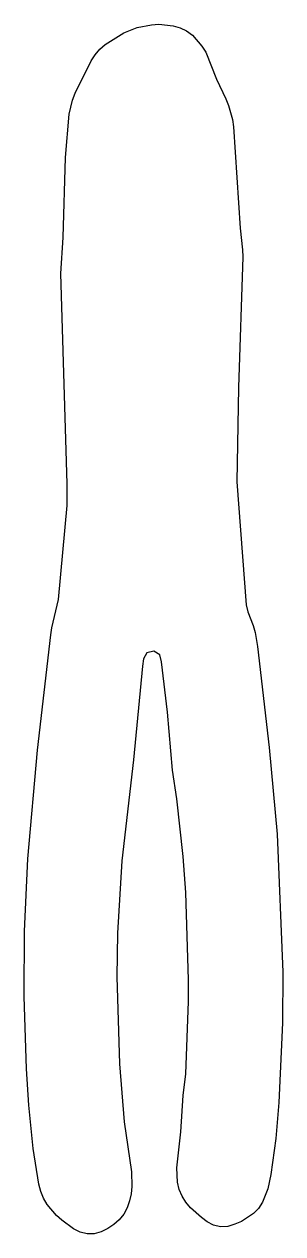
# Model space of a CAD drawing. Header units: millimetres. Extents: x -23 to 23, y -109 to 109.
import ezdxf

# ---------------------------------------------------------------- set-up
doc = ezdxf.new("R2010")
doc.units = ezdxf.units.MM

msp = doc.modelspace()

# ---------------------------------------------------------------- linework, layer by layer
for p, q in [((-0.37, 109.32), (0.94, 109.42)), ((0.94, 109.42), (3.55, 109.15)), ((-8.72, 105.77), (-5.38, 107.85)), ((-5.38, 107.85), (-2.94, 108.81)), ((-2.94, 108.81), (-0.37, 109.32)), ((3.55, 109.15), (4.81, 108.79)), ((4.81, 108.79), (5.98, 108.2)), ((5.98, 108.2), (7.04, 107.43)), ((7.04, 107.43), (8.77, 105.46)), ((-9.69, 104.88), (-8.72, 105.77)), ((8.77, 105.46), (9.47, 104.35)), ((-11.3, 102.81), (-10.54, 103.89)), ((-10.54, 103.89), (-9.69, 104.88)), ((9.47, 104.35), (11.39, 99.46)), ((-14.17, 96.92), (-11.3, 102.81)), ((11.39, 99.46), (13.09, 95.91)), ((-14.67, 95.7), (-14.17, 96.92)), ((-15.24, 93.14), (-14.67, 95.7)), ((13.09, 95.91), (13.57, 94.69)), ((13.57, 94.69), (14.29, 92.17)), ((-15.93, 85.3), (-15.24, 93.14)), ((14.29, 92.17), (14.47, 90.87)), ((14.47, 90.87), (15.71, 72.53)), ((-16.36, 70.86), (-15.93, 85.3)), ((15.71, 72.53), (16.13, 68.62)), ((-16.75, 64.31), (-16.36, 70.86)), ((16.13, 68.62), (16.19, 67.31)), ((16.19, 67.31), (15.38, 43.69)), ((-15.62, 26.26), (-16.75, 64.31)), ((15.38, 43.69), (15.08, 26.63)), ((15.08, 26.63), (16.77, 4.38)), ((-15.6, 22.32), (-15.62, 26.26)), ((-17.21, 5.33), (-15.6, 22.32)), ((-18.39, 0.22), (-17.21, 5.33)), ((16.77, 4.38), (17.07, 3.1)), ((17.07, 3.1), (18.02, 0.65)), ((-18.59, -1.08), (-18.39, 0.22)), ((18.02, 0.65), (18.4, -0.61)), ((-21.01, -21.94), (-18.59, -1.08)), ((18.4, -0.61), (18.83, -3.19)), ((-1.2, -4.3), (-1.84, -5.41)), ((0.04, -4.02), (-1.2, -4.3)), ((1.12, -4.69), (0.04, -4.02)), ((18.83, -3.19), (20.95, -21.45)), ((-1.84, -5.41), (-2.02, -6.71)), ((1.46, -5.94), (1.12, -4.69)), ((2.56, -15.07), (1.46, -5.94)), ((-2.02, -6.71), (-3.6, -23.7)), ((3.42, -25.53), (2.56, -15.07)), ((20.95, -21.45), (22.4, -37.14)), ((-22.76, -41.56), (-21.01, -21.94)), ((-3.6, -23.7), (-5.75, -41.95)), ((4.25, -30.71), (3.42, -25.53)), ((5.39, -41.15), (4.25, -30.71)), ((22.4, -37.14), (23.41, -62.06)), ((-23.34, -54.67), (-22.76, -41.56)), ((5.87, -47.7), (5.39, -41.15)), ((-5.75, -41.95), (-6.5, -55.06)), ((6.31, -63.45), (5.87, -47.7)), ((-23.41, -66.48), (-23.34, -54.67)), ((-6.5, -55.06), (-6.65, -62.93)), ((-6.65, -62.93), (-6.13, -78.68)), ((6.33, -67.38), (6.31, -63.45)), ((23.41, -62.06), (23.34, -71.24)), ((-22.99, -79.6), (-23.41, -66.48)), ((5.84, -80.5), (6.33, -67.38)), ((23.34, -71.24), (22.68, -85.67)), ((-6.13, -78.68), (-5.32, -89.15)), ((-22.55, -86.15), (-22.99, -79.6)), ((5.39, -84.41), (5.84, -80.5)), ((4.92, -90.96), (5.39, -84.41)), ((-21.76, -93.99), (-22.55, -86.15)), ((22.68, -85.67), (22.17, -92.21)), ((-5.32, -89.15), (-4.01, -98.24)), ((4.23, -97.49), (4.92, -90.96)), ((-20.75, -100.47), (-21.76, -93.99)), ((22.17, -92.21), (21.22, -98.71)), ((-4.01, -98.24), (-3.93, -100.86)), ((4.37, -100.1), (4.23, -97.49)), ((-20.41, -101.74), (-20.75, -100.47)), ((4.66, -101.38), (4.37, -100.1)), ((21.22, -98.71), (20.67, -101.27)), ((-19.9, -102.95), (-20.41, -101.74)), ((-4.07, -102.17), (-4.36, -103.45)), ((-3.93, -100.86), (-4.07, -102.17)), ((5.16, -102.6), (4.66, -101.38)), ((5.84, -103.72), (5.16, -102.6)), ((20.67, -101.27), (19.73, -103.72)), ((-19.27, -104.1), (-19.9, -102.95)), ((-17.56, -106.09), (-19.27, -104.1)), ((-4.76, -104.7), (-5.38, -105.85)), ((-4.36, -103.45), (-4.76, -104.7)), ((6.7, -104.7), (5.84, -103.72)), ((8.66, -106.45), (6.7, -104.7)), ((19.01, -104.82), (18.1, -105.75)), ((19.73, -103.72), (19.01, -104.82)), ((-16.57, -106.94), (-17.56, -106.09)), ((-14.45, -108.5), (-16.57, -106.94)), ((-6.19, -106.88), (-7.2, -107.72)), ((-5.38, -105.85), (-6.19, -106.88)), ((9.7, -107.25), (8.66, -106.45)), ((15.91, -107.2), (14.7, -107.7)), ((18.1, -105.75), (15.91, -107.2)), ((-13.29, -109.11), (-14.45, -108.5)), ((-12.02, -109.42), (-13.29, -109.11)), ((-10.71, -109.41), (-12.02, -109.42)), ((-9.45, -109.06), (-10.71, -109.41)), ((-8.29, -108.45), (-9.45, -109.06)), ((-7.2, -107.72), (-8.29, -108.45)), ((10.87, -107.84), (9.7, -107.25)), ((12.14, -108.17), (10.87, -107.84)), ((13.44, -108.08), (12.14, -108.17)), ((14.7, -107.7), (13.44, -108.08))]:
    msp.add_line(p, q)

doc.saveas('drawing.dxf')
